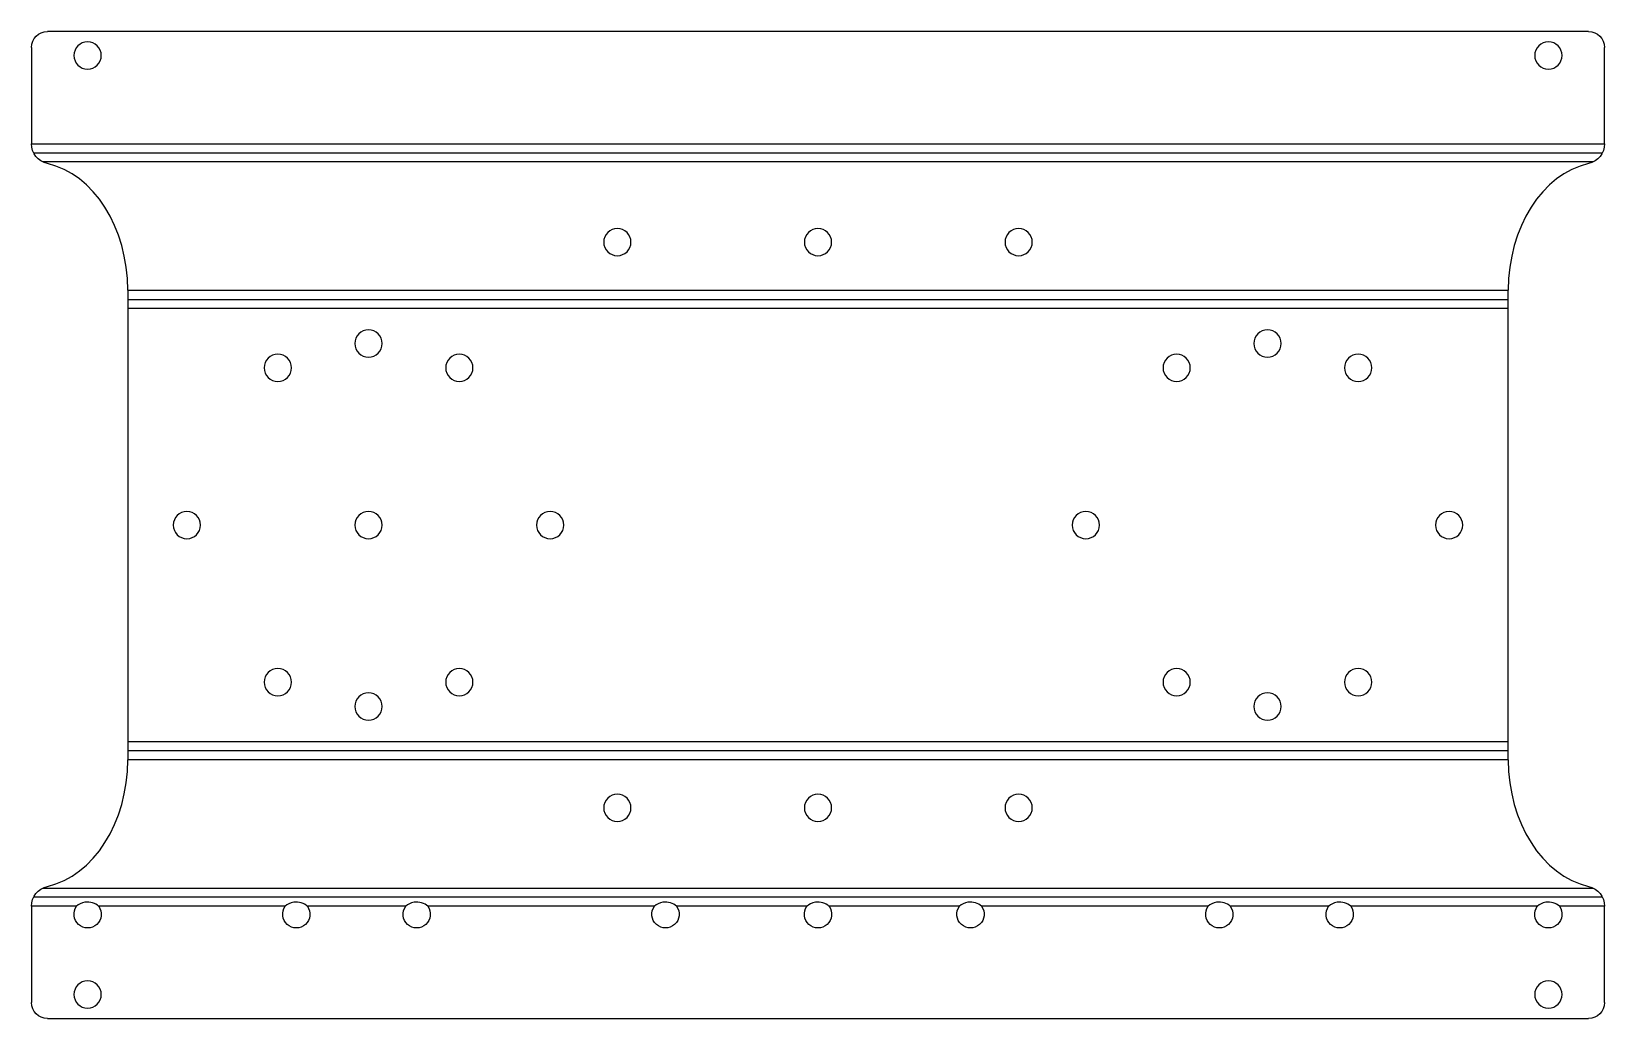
# Model space of a CAD drawing. Header units: millimetres. Extents: x -2 to 194, y 0 to 123.
import ezdxf

# ---------------------------------------------------------------- set-up
doc = ezdxf.new("R2010")
doc.units = ezdxf.units.MM

msp = doc.modelspace()

# ---------------------------------------------------------------- linework, layer by layer
at = {"layer": 'BEND'}
for p, q in [((-1.73, 107.92), (193.73, 107.92)), ((10, 89.65), (182, 89.65)), ((182, 33.39), (10, 33.39)), ((193.73, 15.13), (-1.73, 15.13))]:
    msp.add_line(p, q, dxfattribs=at)
at = {"layer": 'BEND_EXTENT'}
for p, q in [((-2, 109.05), (194, 109.05)), ((192.62, 106.79), (-0.62, 106.79)), ((10, 90.79), (182, 90.79)), ((182, 88.52), (10, 88.52)), ((10, 34.52), (182, 34.52)), ((182, 32.26), (10, 32.26)), ((-0.62, 16.26), (192.62, 16.26)), ((3.63, 14), (-2, 14)), ((29.63, 14), (6.37, 14)), ((44.63, 14), (32.37, 14)), ((75.63, 14), (47.37, 14)), ((94.63, 14), (78.37, 14)), ((113.63, 14), (97.37, 14)), ((144.63, 14), (116.37, 14)), ((159.63, 14), (147.37, 14)), ((185.63, 14), (162.37, 14)), ((194, 14), (188.37, 14))]:
    msp.add_line(p, q, dxfattribs=at)
at = {"layer": 'INTERIOR_PROFILES', "extrusion": (0, 0, -1)}
for centre in [(-5, 120.05), (-187, 120.05), (-71, 96.79), (-96, 96.79), (-121, 96.79), (-40, 84.15), (-152, 84.15), (-28.69, 81.12), (-51.31, 81.12), (-140.69, 81.12), (-163.31, 81.12), (-17.37, 61.52), (-40, 61.52), (-62.63, 61.52), (-129.37, 61.52), (-174.63, 61.52), (-28.69, 41.93), (-51.31, 41.93), (-140.69, 41.93), (-163.31, 41.93), (-40, 38.9), (-152, 38.9), (-71, 26.26), (-96, 26.26), (-121, 26.26), (-5, 3), (-187, 3)]:
    msp.add_circle(centre, 1.7, dxfattribs=at)
for centre in [(-5, 13), (-31, 13), (-46, 13), (-77, 13), (-96, 13), (-115, 13), (-146, 13), (-161, 13), (-187, 13)]:
    msp.add_arc(centre, 1.7, -216.0319, 36.0319, dxfattribs=at)
at = {"layer": 'INTERIOR_PROFILES'}
for points in [[(6.37, 14), (5.99, 14.38), (5.31, 14.59), (4.67, 14.49), (4.25, 14.43), (3.88, 14.25), (3.63, 14)], [(32.37, 14), (31.99, 14.38), (31.31, 14.59), (30.67, 14.49), (30.25, 14.43), (29.88, 14.25), (29.63, 14)], [(47.37, 14), (46.99, 14.38), (46.31, 14.59), (45.67, 14.49), (45.25, 14.43), (44.88, 14.25), (44.63, 14)], [(78.37, 14), (77.99, 14.38), (77.31, 14.59), (76.67, 14.49), (76.25, 14.43), (75.88, 14.25), (75.63, 14)], [(97.37, 14), (96.99, 14.38), (96.31, 14.59), (95.67, 14.49), (95.25, 14.43), (94.88, 14.25), (94.63, 14)], [(116.37, 14), (115.99, 14.38), (115.31, 14.59), (114.67, 14.49), (114.25, 14.43), (113.88, 14.25), (113.63, 14)], [(147.37, 14), (146.99, 14.38), (146.31, 14.59), (145.67, 14.49), (145.25, 14.43), (144.88, 14.25), (144.63, 14)], [(162.37, 14), (161.99, 14.38), (161.31, 14.59), (160.67, 14.49), (160.25, 14.43), (159.88, 14.25), (159.63, 14)], [(188.37, 14), (187.99, 14.38), (187.31, 14.59), (186.67, 14.49), (186.25, 14.43), (185.88, 14.25), (185.63, 14)]]:
    msp.add_open_spline(points, degree=3, knots=[0.315918, 0.315918, 0.315918, 0.315918, 0.5000107, 0.5000107, 0.5000107, 0.6203015, 0.6203015, 0.6203015, 0.6203015], dxfattribs=at)
at = {"layer": 'OUTER_PROFILES'}
for p, q in [((192, 123.05), (0, 123.05)), ((-2, 121.05), (-2, 109.05)), ((194, 109.05), (194, 121.05)), ((10, 90.79), (10, 32.26)), ((182, 32.26), (182, 90.79)), ((-2, 14), (-2, 2)), ((194, 2), (194, 14)), ((0, 0), (192, 0))]:
    msp.add_line(p, q, dxfattribs=at)
at = {"layer": 'OUTER_PROFILES', "extrusion": (0, 0, -1)}
for centre, radius, start, end in [((0, 121.05), 2, 0, 90), ((-192, 121.05), 2, 90, 180), ((-0.54, 109.05), 2.54, 282.6267, 360), ((-191.46, 109.05), 2.54, 180, 257.3733), ((-0.54, 14), 2.54, 0, 77.3733), ((-191.46, 14), 2.54, 102.6267, 180), ((0, 2), 2, -90, 0), ((-192, 2), 2, 180, 270)]:
    msp.add_arc(centre, radius, start, end, dxfattribs=at)
at = {"layer": 'OUTER_PROFILES'}
for centre, major_axis, start_param, end_param in [((-2, 90.79), (0, 16), 4.712389, 6.116728), ((194, 90.79), (0, -16), 3.30805, 4.712389), ((-2, 32.26), (0, -16), 0.166457, 1.570796), ((194, 32.26), (0, 16), 1.570796, 2.975135)]:
    msp.add_ellipse(centre, major_axis=major_axis, ratio=0.75, start_param=start_param, end_param=end_param, dxfattribs=at)

doc.saveas('drawing.dxf')
